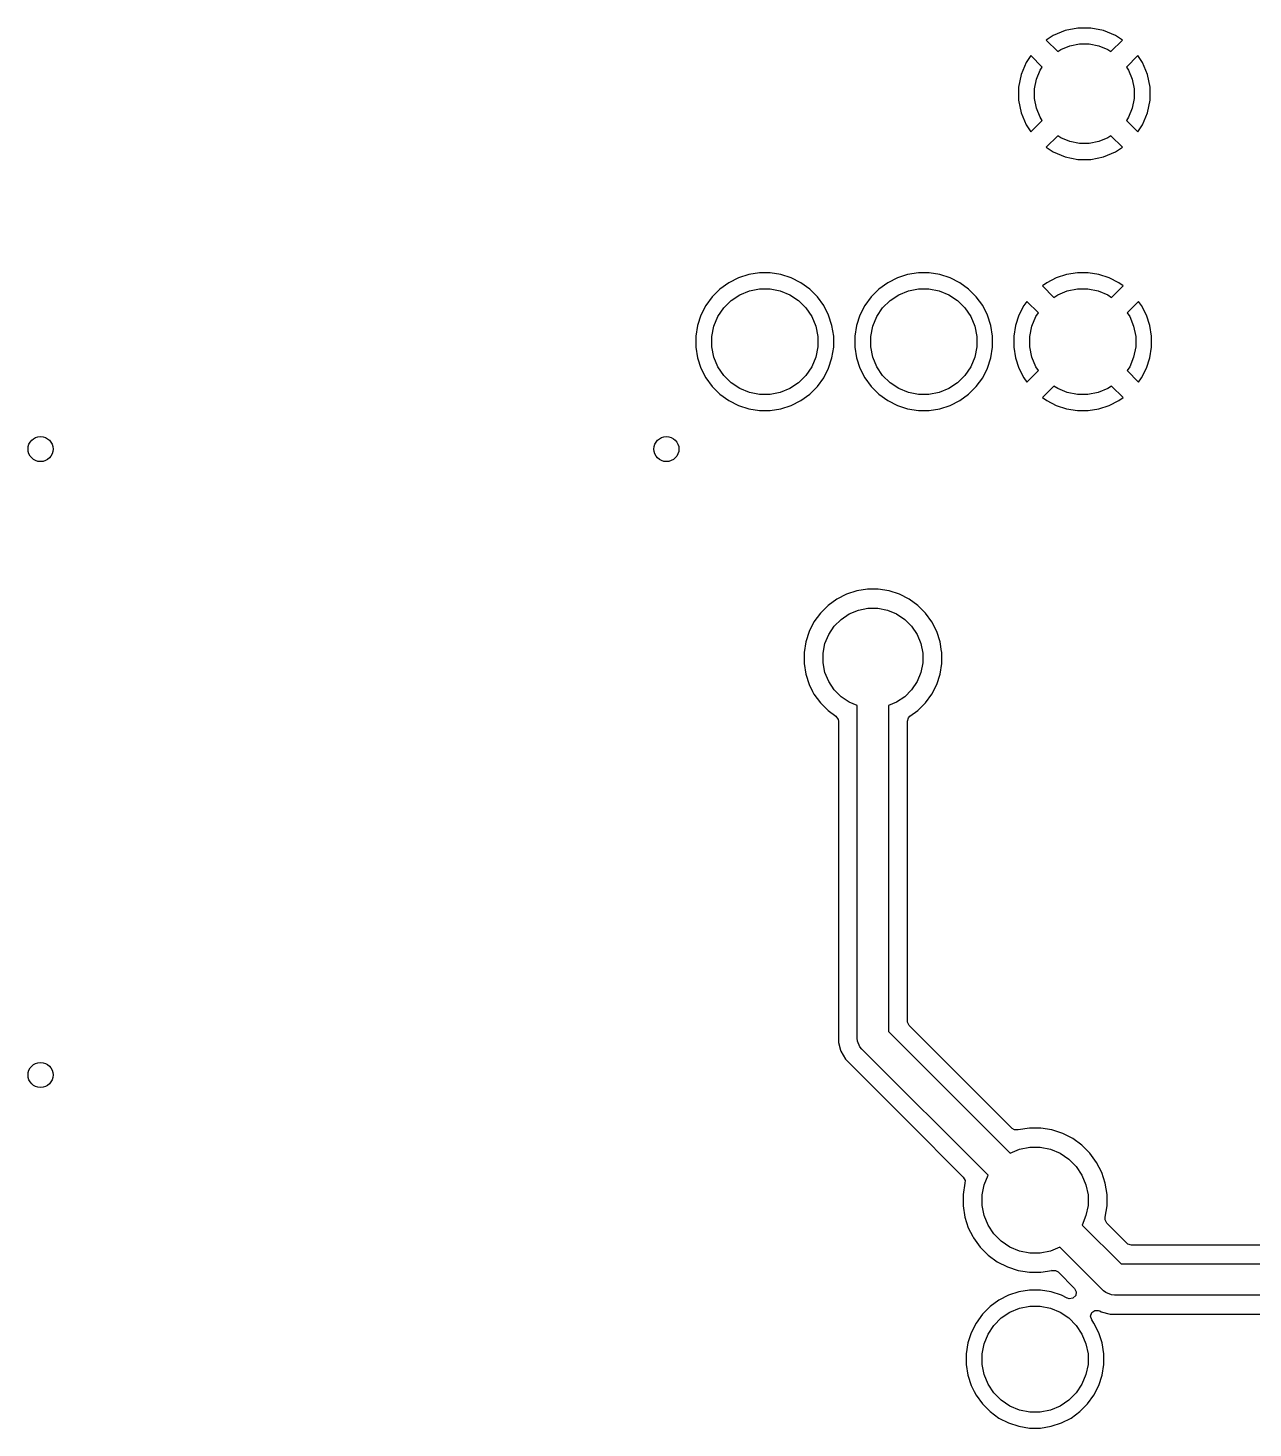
# Model space of a CAD drawing. Extents: x 0 to 130, y -140 to 0.
# Drawn here: x 87.3 to 106.87, y -95.64 to -73.27 of the extents above; entities that cross this region are included whole.
import ezdxf

# ---------------------------------------------------------------- set-up
doc = ezdxf.new("R2010")
doc.units = 0
doc.layers.add('BLACK', color=7, linetype='CONTINUOUS')

msp = doc.modelspace()

# ---------------------------------------------------------------- linework, layer by layer
at = {"layer": 'BLACK', "linetype": 'CONTINUOUS'}
for p, q in [((103.871127, -73.311949), (103.680038, -73.391101)), ((104.073981, -73.2716), (103.871127, -73.311949)), ((104.280818, -73.2716), (104.073981, -73.2716)), ((104.483672, -73.311949), (104.280818, -73.2716)), ((104.67476, -73.391101), (104.483672, -73.311949)), ((103.680038, -73.391101), (103.568749, -73.465461)), ((103.568749, -73.465461), (103.751767, -73.648479)), ((103.800283, -73.616063), (103.945172, -73.556048)), ((103.945172, -73.556048), (104.098986, -73.525452)), ((104.098986, -73.525452), (104.255814, -73.525452)), ((104.255814, -73.525452), (104.409628, -73.556048)), ((104.409628, -73.556048), (104.554517, -73.616063)), ((104.60303, -73.648478), (104.78605, -73.46546)), ((104.674774, -73.391108), (104.67476, -73.391101)), ((104.78605, -73.46546), (104.674774, -73.391108)), ((103.321261, -73.712949), (103.246901, -73.824238)), ((103.504279, -73.895967), (103.321261, -73.712949)), ((103.751767, -73.648479), (103.800283, -73.616063)), ((104.554517, -73.616063), (104.60303, -73.648478)), ((105.033537, -73.712949), (104.850519, -73.895966)), ((105.107898, -73.824239), (105.033537, -73.712949)), ((103.167749, -74.015327), (103.1274, -74.218181)), ((103.246901, -73.824238), (103.167749, -74.015327)), ((103.411848, -74.089372), (103.471863, -73.944483)), ((103.471863, -73.944483), (103.504279, -73.895967)), ((104.850519, -73.895966), (104.882937, -73.944483)), ((104.882937, -73.944483), (104.942952, -74.089372)), ((105.18705, -74.015327), (105.107898, -73.824239)), ((105.227389, -74.218132), (105.18705, -74.015327)), ((103.1274, -74.218181), (103.1274, -74.425018)), ((103.381252, -74.243186), (103.411848, -74.089372)), ((103.381252, -74.400014), (103.381252, -74.243186)), ((104.942952, -74.089372), (104.973548, -74.243186)), ((104.973548, -74.243186), (104.973548, -74.400014)), ((105.227399, -74.218182), (105.227389, -74.218132)), ((105.2274, -74.218185), (105.227399, -74.218182)), ((105.2274, -74.425013), (105.2274, -74.218185)), ((103.1274, -74.425018), (103.167749, -74.627872)), ((103.411848, -74.553828), (103.381252, -74.400014)), ((104.973548, -74.400014), (104.942952, -74.553828)), ((105.18705, -74.627872), (105.227399, -74.425018)), ((105.227399, -74.425018), (105.2274, -74.425013)), ((103.167749, -74.627872), (103.246901, -74.81896)), ((103.471863, -74.698717), (103.411848, -74.553828)), ((103.504278, -74.74723), (103.471863, -74.698717)), ((104.882937, -74.698717), (104.85052, -74.747232)), ((104.942952, -74.553828), (104.882937, -74.698717)), ((105.107898, -74.818961), (105.18705, -74.627872)), ((103.246901, -74.81896), (103.246908, -74.818974)), ((103.246908, -74.818974), (103.32126, -74.930249)), ((103.32126, -74.930249), (103.504278, -74.74723)), ((104.85052, -74.747232), (105.033537, -74.930249)), ((105.033537, -74.930249), (105.107898, -74.818961)), ((103.751766, -74.994719), (103.568749, -75.177737)), ((103.800283, -75.027137), (103.751766, -74.994719)), ((103.945172, -75.087152), (103.800283, -75.027137)), ((104.098986, -75.117748), (103.945172, -75.087152)), ((104.255814, -75.117748), (104.098986, -75.117748)), ((104.409628, -75.087152), (104.255814, -75.117748)), ((104.554517, -75.027137), (104.409628, -75.087152)), ((104.603032, -74.99472), (104.554517, -75.027137)), ((104.786049, -75.177737), (104.603032, -74.99472)), ((103.568749, -75.177737), (103.680039, -75.252098)), ((103.680039, -75.252098), (103.871127, -75.33125)), ((103.871127, -75.33125), (104.073981, -75.371599)), ((104.073981, -75.371599), (104.073986, -75.3716)), ((104.073986, -75.3716), (104.280814, -75.3716)), ((104.280814, -75.3716), (104.280818, -75.371599)), ((104.280818, -75.371599), (104.483672, -75.33125)), ((104.483672, -75.33125), (104.674761, -75.252098)), ((104.674761, -75.252098), (104.786049, -75.177737)), ((98.495214, -77.342766), (98.355073, -77.444585)), ((98.649558, -77.264125), (98.495214, -77.342766)), ((98.649561, -77.264123), (98.649558, -77.264125)), ((98.814293, -77.210598), (98.649561, -77.264123)), ((98.814297, -77.210597), (98.814293, -77.210598)), ((98.985386, -77.1835), (98.814297, -77.210597)), ((98.985389, -77.1835), (98.985386, -77.1835)), ((99.158611, -77.1835), (98.985389, -77.1835)), ((99.158614, -77.1835), (99.158611, -77.1835)), ((99.329702, -77.210597), (99.158614, -77.1835)), ((99.329706, -77.210598), (99.329702, -77.210597)), ((99.494438, -77.264123), (99.329706, -77.210598)), ((99.494441, -77.264125), (99.494438, -77.264123)), ((99.648785, -77.342766), (99.494441, -77.264125)), ((99.648787, -77.342767), (99.648785, -77.342766)), ((99.648788, -77.342768), (99.648787, -77.342767)), ((99.788928, -77.444586), (99.648788, -77.342768)), ((101.035214, -77.342766), (100.895073, -77.444585)), ((101.189558, -77.264125), (101.035214, -77.342766)), ((101.189561, -77.264123), (101.189558, -77.264125)), ((101.354293, -77.210598), (101.189561, -77.264123)), ((101.354297, -77.210597), (101.354293, -77.210598)), ((101.525386, -77.1835), (101.354297, -77.210597)), ((101.525389, -77.1835), (101.525386, -77.1835)), ((101.698611, -77.1835), (101.525389, -77.1835)), ((101.698614, -77.1835), (101.698611, -77.1835)), ((101.869702, -77.210597), (101.698614, -77.1835)), ((101.869706, -77.210598), (101.869702, -77.210597)), ((102.034438, -77.264123), (101.869706, -77.210598)), ((102.034441, -77.264125), (102.034438, -77.264123)), ((102.188785, -77.342766), (102.034441, -77.264125)), ((102.188787, -77.342767), (102.188785, -77.342766)), ((102.188788, -77.342768), (102.188787, -77.342767)), ((102.328928, -77.444586), (102.188788, -77.342768)), ((103.575473, -77.343196), (103.507829, -77.392341)), ((103.507829, -77.392341), (103.690493, -77.575005)), ((103.729751, -77.264588), (103.575473, -77.343196)), ((103.89442, -77.211084), (103.729751, -77.264588)), ((104.065425, -77.184), (103.89442, -77.211084)), ((104.238575, -77.184), (104.065425, -77.184)), ((104.409579, -77.211084), (104.238575, -77.184)), ((104.574248, -77.264588), (104.409579, -77.211084)), ((104.728523, -77.343195), (104.574248, -77.264588)), ((104.613505, -77.575004), (104.796169, -77.392341)), ((104.796169, -77.392341), (104.728523, -77.343195)), ((98.232585, -77.567073), (98.130766, -77.707214)), ((98.355073, -77.444585), (98.232585, -77.567073)), ((98.532766, -77.626941), (98.671313, -77.534367)), ((98.671313, -77.534367), (98.825258, -77.470601)), ((98.825258, -77.470601), (98.988685, -77.438093)), ((98.988685, -77.438093), (99.155315, -77.438093)), ((99.155315, -77.438093), (99.318742, -77.470601)), ((99.318742, -77.470601), (99.472687, -77.534367)), ((99.472687, -77.534367), (99.611234, -77.626941)), ((99.911414, -77.567072), (99.788928, -77.444586)), ((100.013232, -77.707212), (99.911414, -77.567072)), ((100.772585, -77.567073), (100.670766, -77.707214)), ((100.895073, -77.444585), (100.772585, -77.567073)), ((101.072766, -77.626941), (101.211313, -77.534367)), ((101.211313, -77.534367), (101.365258, -77.470601)), ((101.365258, -77.470601), (101.528685, -77.438093)), ((101.528685, -77.438093), (101.695315, -77.438093)), ((101.695315, -77.438093), (101.858742, -77.470601)), ((101.858742, -77.470601), (102.012687, -77.534367)), ((102.012687, -77.534367), (102.151234, -77.626941)), ((102.451414, -77.567072), (102.328928, -77.444586)), ((102.553232, -77.707212), (102.451414, -77.567072)), ((103.690493, -77.575005), (103.751313, -77.534367)), ((103.751313, -77.534367), (103.905258, -77.470601)), ((103.905258, -77.470601), (104.068685, -77.438093)), ((104.068685, -77.438093), (104.235315, -77.438093)), ((104.235315, -77.438093), (104.398742, -77.470601)), ((104.398742, -77.470601), (104.552687, -77.534367)), ((104.552687, -77.534367), (104.613505, -77.575004)), ((98.130766, -77.707214), (98.052125, -77.861558)), ((98.322367, -77.883313), (98.414941, -77.744766)), ((98.414941, -77.744766), (98.532766, -77.626941)), ((99.611234, -77.626941), (99.729059, -77.744766)), ((99.729059, -77.744766), (99.821633, -77.883313)), ((100.091873, -77.861555), (100.013232, -77.707212)), ((100.670766, -77.707214), (100.592125, -77.861558)), ((100.862367, -77.883313), (100.954941, -77.744766)), ((100.954941, -77.744766), (101.072766, -77.626941)), ((102.151234, -77.626941), (102.269059, -77.744766)), ((102.269059, -77.744766), (102.361633, -77.883313)), ((102.631873, -77.861555), (102.553232, -77.707212)), ((103.211196, -77.707473), (103.132588, -77.861751)), ((103.26034, -77.639829), (103.211196, -77.707473)), ((103.443005, -77.822493), (103.26034, -77.639829)), ((103.402367, -77.883313), (103.443005, -77.822493)), ((105.043657, -77.639829), (104.860993, -77.822491)), ((104.860993, -77.822491), (104.901633, -77.883313)), ((105.092801, -77.707471), (105.043657, -77.639829)), ((105.092804, -77.707475), (105.092801, -77.707471)), ((105.171411, -77.861751), (105.092804, -77.707475)), ((97.998597, -78.026297), (97.9715, -78.197385)), ((97.998598, -78.026293), (97.998597, -78.026297)), ((98.052123, -77.861561), (97.998598, -78.026293)), ((98.052125, -77.861558), (98.052123, -77.861561)), ((98.226093, -78.200685), (98.258601, -78.037258)), ((98.258601, -78.037258), (98.322367, -77.883313)), ((99.821633, -77.883313), (99.885399, -78.037258)), ((99.885399, -78.037258), (99.917907, -78.200685)), ((100.091873, -77.861557), (100.091873, -77.861555)), ((100.091874, -77.861558), (100.091873, -77.861557)), ((100.091876, -77.861561), (100.091874, -77.861558)), ((100.145401, -78.026293), (100.091876, -77.861561)), ((100.145402, -78.026297), (100.145401, -78.026293)), ((100.1725, -78.197385), (100.145402, -78.026297)), ((100.538597, -78.026297), (100.5115, -78.197385)), ((100.538598, -78.026293), (100.538597, -78.026297)), ((100.592123, -77.861561), (100.538598, -78.026293)), ((100.592125, -77.861558), (100.592123, -77.861561)), ((100.766093, -78.200685), (100.798601, -78.037258)), ((100.798601, -78.037258), (100.862367, -77.883313)), ((102.361633, -77.883313), (102.425399, -78.037258)), ((102.425399, -78.037258), (102.457907, -78.200685)), ((102.631873, -77.861557), (102.631873, -77.861555)), ((102.631874, -77.861558), (102.631873, -77.861557)), ((102.631876, -77.861561), (102.631874, -77.861558)), ((102.685401, -78.026293), (102.631876, -77.861561)), ((102.685402, -78.026297), (102.685401, -78.026293)), ((102.7125, -78.197385), (102.685402, -78.026297)), ((103.079084, -78.02642), (103.052, -78.197424)), ((103.132588, -77.861751), (103.079084, -78.02642)), ((103.306093, -78.200685), (103.338601, -78.037258)), ((103.338601, -78.037258), (103.402367, -77.883313)), ((104.901633, -77.883313), (104.965399, -78.037258)), ((104.965399, -78.037258), (104.997907, -78.200685)), ((105.224915, -78.02642), (105.171411, -77.861751)), ((105.251994, -78.197385), (105.224915, -78.02642)), ((97.9715, -78.197385), (97.9715, -78.370614)), ((98.226093, -78.367315), (98.226093, -78.200685)), ((99.917907, -78.200685), (99.917907, -78.367315)), ((100.1725, -78.370614), (100.1725, -78.197385)), ((100.5115, -78.197385), (100.5115, -78.370614)), ((100.766093, -78.367315), (100.766093, -78.200685)), ((102.457907, -78.200685), (102.457907, -78.367315)), ((102.7125, -78.197424), (102.7125, -78.197385)), ((102.7125, -78.370614), (102.7125, -78.197424)), ((103.052, -78.197424), (103.052, -78.370575)), ((103.306093, -78.367315), (103.306093, -78.200685)), ((104.997907, -78.200685), (104.997907, -78.367315)), ((105.252, -78.197424), (105.251994, -78.197385)), ((105.252, -78.370575), (105.252, -78.197424)), ((97.9715, -78.370614), (97.998597, -78.541702)), ((98.258601, -78.530742), (98.226093, -78.367315)), ((99.917907, -78.367315), (99.885399, -78.530742)), ((100.145402, -78.541702), (100.1725, -78.370614)), ((100.5115, -78.370614), (100.538597, -78.541702)), ((100.798601, -78.530742), (100.766093, -78.367315)), ((102.457907, -78.367315), (102.425399, -78.530742)), ((102.685402, -78.541702), (102.7125, -78.370614)), ((103.052, -78.370575), (103.079084, -78.541579)), ((103.338601, -78.530742), (103.306093, -78.367315)), ((104.997907, -78.367315), (104.965399, -78.530742)), ((105.224915, -78.541579), (105.252, -78.370575)), ((97.998597, -78.541702), (97.998598, -78.541706)), ((97.998598, -78.541706), (98.052123, -78.706438)), ((98.052123, -78.706438), (98.052125, -78.706441)), ((98.052125, -78.706441), (98.052126, -78.706444)), ((98.052126, -78.706444), (98.052127, -78.706445)), ((98.052127, -78.706445), (98.130768, -78.860788)), ((98.322367, -78.684687), (98.258601, -78.530742)), ((98.414941, -78.823234), (98.322367, -78.684687)), ((99.821633, -78.684687), (99.729059, -78.823234)), ((99.885399, -78.530742), (99.821633, -78.684687)), ((100.013232, -78.860788), (100.091873, -78.706445)), ((100.091873, -78.706445), (100.091874, -78.70644)), ((100.091874, -78.70644), (100.091876, -78.706438)), ((100.091876, -78.706438), (100.145401, -78.541706)), ((100.145401, -78.541706), (100.145402, -78.541702)), ((100.538597, -78.541702), (100.538598, -78.541706)), ((100.538598, -78.541706), (100.592123, -78.706438)), ((100.592123, -78.706438), (100.592125, -78.706441)), ((100.592125, -78.706441), (100.592126, -78.706444)), ((100.592126, -78.706444), (100.592127, -78.706445)), ((100.592127, -78.706445), (100.670768, -78.860788)), ((100.862367, -78.684687), (100.798601, -78.530742)), ((100.954941, -78.823234), (100.862367, -78.684687)), ((102.361633, -78.684687), (102.269059, -78.823234)), ((102.425399, -78.530742), (102.361633, -78.684687)), ((102.553232, -78.860788), (102.631873, -78.706445)), ((102.631873, -78.706445), (102.631874, -78.70644)), ((102.631874, -78.70644), (102.631876, -78.706438)), ((102.631876, -78.706438), (102.685401, -78.541706)), ((102.685401, -78.541706), (102.685402, -78.541702)), ((103.079084, -78.541579), (103.132588, -78.706248)), ((103.132588, -78.706248), (103.211195, -78.860523)), ((103.402367, -78.684687), (103.338601, -78.530742)), ((103.443004, -78.745505), (103.402367, -78.684687)), ((104.901633, -78.684687), (104.860994, -78.745506)), ((104.965399, -78.530742), (104.901633, -78.684687)), ((105.092805, -78.860522), (105.171411, -78.706248)), ((105.171411, -78.706248), (105.224915, -78.541579)), ((98.130768, -78.860788), (98.232586, -79.000928)), ((98.532766, -78.941059), (98.414941, -78.823234)), ((98.671313, -79.033633), (98.532766, -78.941059)), ((99.611234, -78.941059), (99.472687, -79.033633)), ((99.729059, -78.823234), (99.611234, -78.941059)), ((99.911414, -79.000928), (100.013232, -78.860788)), ((100.670768, -78.860788), (100.772586, -79.000928)), ((101.072766, -78.941059), (100.954941, -78.823234)), ((101.211313, -79.033633), (101.072766, -78.941059)), ((102.151234, -78.941059), (102.012687, -79.033633)), ((102.269059, -78.823234), (102.151234, -78.941059)), ((102.451414, -79.000928), (102.553232, -78.860788)), ((103.211195, -78.860523), (103.260341, -78.928169)), ((103.260341, -78.928169), (103.443004, -78.745505)), ((104.860994, -78.745506), (105.043657, -78.928169)), ((105.043657, -78.928169), (105.092805, -78.860522)), ((98.232586, -79.000928), (98.355072, -79.123414)), ((98.355072, -79.123414), (98.495212, -79.225232)), ((98.825258, -79.097399), (98.671313, -79.033633)), ((98.988685, -79.129907), (98.825258, -79.097399)), ((99.155315, -79.129907), (98.988685, -79.129907)), ((99.318742, -79.097399), (99.155315, -79.129907)), ((99.472687, -79.033633), (99.318742, -79.097399)), ((99.648788, -79.225232), (99.788928, -79.123414)), ((99.788928, -79.123414), (99.911414, -79.000928)), ((100.772586, -79.000928), (100.895072, -79.123414)), ((100.895072, -79.123414), (101.035212, -79.225232)), ((101.365258, -79.097399), (101.211313, -79.033633)), ((101.528685, -79.129907), (101.365258, -79.097399)), ((101.695315, -79.129907), (101.528685, -79.129907)), ((101.858742, -79.097399), (101.695315, -79.129907)), ((102.012687, -79.033633), (101.858742, -79.097399)), ((102.188788, -79.225232), (102.328928, -79.123414)), ((102.328928, -79.123414), (102.451414, -79.000928)), ((103.690491, -78.992993), (103.507829, -79.175657)), ((103.507829, -79.175657), (103.575471, -79.224801)), ((103.751313, -79.033633), (103.690491, -78.992993)), ((103.905258, -79.097399), (103.751313, -79.033633)), ((104.068685, -79.129907), (103.905258, -79.097399)), ((104.235315, -79.129907), (104.068685, -79.129907)), ((104.398742, -79.097399), (104.235315, -79.129907)), ((104.552687, -79.033633), (104.398742, -79.097399)), ((104.613506, -78.992994), (104.552687, -79.033633)), ((104.796169, -79.175657), (104.613506, -78.992994)), ((104.728522, -79.224805), (104.796169, -79.175657)), ((98.495212, -79.225232), (98.649555, -79.303873)), ((98.649555, -79.303873), (98.649557, -79.303873)), ((98.649557, -79.303873), (98.649558, -79.303874)), ((98.649558, -79.303874), (98.649561, -79.303876)), ((98.649561, -79.303876), (98.814293, -79.357401)), ((98.814293, -79.357401), (98.814297, -79.357402)), ((98.814297, -79.357402), (98.985386, -79.3845)), ((98.985386, -79.3845), (98.985389, -79.3845)), ((98.985389, -79.3845), (99.158614, -79.3845)), ((99.158614, -79.3845), (99.329702, -79.357402)), ((99.329702, -79.357402), (99.329706, -79.357401)), ((99.329706, -79.357401), (99.494438, -79.303876)), ((99.494438, -79.303876), (99.49444, -79.303874)), ((99.49444, -79.303874), (99.494445, -79.303873)), ((99.494445, -79.303873), (99.648788, -79.225232)), ((101.035212, -79.225232), (101.189555, -79.303873)), ((101.189555, -79.303873), (101.189557, -79.303873)), ((101.189557, -79.303873), (101.189558, -79.303874)), ((101.189558, -79.303874), (101.189561, -79.303876)), ((101.189561, -79.303876), (101.354293, -79.357401)), ((101.354293, -79.357401), (101.354297, -79.357402)), ((101.354297, -79.357402), (101.525386, -79.3845)), ((101.525386, -79.3845), (101.525389, -79.3845)), ((101.525389, -79.3845), (101.698614, -79.3845)), ((101.698614, -79.3845), (101.869702, -79.357402)), ((101.869702, -79.357402), (101.869706, -79.357401)), ((101.869706, -79.357401), (102.034438, -79.303876)), ((102.034438, -79.303876), (102.03444, -79.303874)), ((102.03444, -79.303874), (102.034445, -79.303873)), ((102.034445, -79.303873), (102.188788, -79.225232)), ((103.575471, -79.224801), (103.575475, -79.224804)), ((103.575475, -79.224804), (103.729751, -79.303411)), ((103.729751, -79.303411), (103.89442, -79.356915)), ((103.89442, -79.356915), (104.065425, -79.384)), ((104.065425, -79.384), (104.238575, -79.384)), ((104.238575, -79.384), (104.409579, -79.356915)), ((104.409579, -79.356915), (104.574248, -79.303411)), ((104.574248, -79.303411), (104.728522, -79.224805)), ((100.541493, -82.265198), (100.376761, -82.318723)), ((100.541497, -82.265197), (100.541493, -82.265198)), ((100.712586, -82.2381), (100.541497, -82.265197)), ((100.712589, -82.2381), (100.712586, -82.2381)), ((100.885811, -82.2381), (100.712589, -82.2381)), ((100.885814, -82.2381), (100.885811, -82.2381)), ((101.056902, -82.265197), (100.885814, -82.2381)), ((101.056906, -82.265198), (101.056902, -82.265197)), ((101.221638, -82.318723), (101.056906, -82.265198)), ((100.082273, -82.499185), (99.959785, -82.621673)), ((100.222414, -82.397366), (100.082273, -82.499185)), ((100.376758, -82.318725), (100.222414, -82.397366)), ((100.376761, -82.318723), (100.376758, -82.318725)), ((101.221641, -82.318725), (101.221638, -82.318723)), ((101.375985, -82.397366), (101.221641, -82.318725)), ((101.375987, -82.397367), (101.375985, -82.397366)), ((101.375988, -82.397368), (101.375987, -82.397367)), ((101.516128, -82.499186), (101.375988, -82.397368)), ((101.638614, -82.621672), (101.516128, -82.499186)), ((99.857966, -82.761814), (99.779325, -82.916158)), ((99.959785, -82.621673), (99.857966, -82.761814)), ((100.180792, -82.831085), (100.291685, -82.720192)), ((100.291685, -82.720192), (100.422083, -82.633063)), ((100.422083, -82.633063), (100.566972, -82.573048)), ((100.566972, -82.573048), (100.720786, -82.542452)), ((100.720786, -82.542452), (100.877614, -82.542452)), ((100.877614, -82.542452), (101.031428, -82.573048)), ((101.031428, -82.573048), (101.176317, -82.633063)), ((101.176317, -82.633063), (101.306715, -82.720192)), ((101.306715, -82.720192), (101.417608, -82.831085)), ((101.740432, -82.761812), (101.638614, -82.621672)), ((101.819073, -82.916155), (101.740432, -82.761812)), ((99.779323, -82.916161), (99.725798, -83.080893)), ((99.779325, -82.916158), (99.779323, -82.916161)), ((100.033648, -83.106372), (100.093663, -82.961483)), ((100.093663, -82.961483), (100.180792, -82.831085)), ((101.417608, -82.831085), (101.504737, -82.961483)), ((101.504737, -82.961483), (101.564752, -83.106372)), ((101.819073, -82.916157), (101.819073, -82.916155)), ((101.819074, -82.916158), (101.819073, -82.916157)), ((101.819076, -82.916161), (101.819074, -82.916158)), ((101.872601, -83.080893), (101.819076, -82.916161)), ((99.725797, -83.080897), (99.6987, -83.251985)), ((99.725798, -83.080893), (99.725797, -83.080897)), ((100.003052, -83.260186), (100.033648, -83.106372)), ((101.564752, -83.106372), (101.595348, -83.260186)), ((101.872602, -83.080898), (101.872601, -83.080893)), ((101.897031, -83.235132), (101.872602, -83.080898)), ((99.6987, -83.251985), (99.6987, -83.425214)), ((99.6987, -83.425214), (99.725797, -83.596302)), ((100.003052, -83.417014), (100.003052, -83.260186)), ((100.033648, -83.570828), (100.003052, -83.417014)), ((101.595348, -83.417014), (101.564752, -83.570828)), ((101.595348, -83.260186), (101.595348, -83.417014)), ((101.872602, -83.596302), (101.8997, -83.425214)), ((101.898713, -83.245752), (101.897031, -83.235132)), ((101.898713, -83.245754), (101.898713, -83.245752)), ((101.8997, -83.251987), (101.898713, -83.245754)), ((101.8997, -83.425214), (101.8997, -83.251987)), ((99.725797, -83.596302), (99.725798, -83.596306)), ((99.725798, -83.596306), (99.779323, -83.761038)), ((100.093663, -83.715717), (100.033648, -83.570828)), ((101.564752, -83.570828), (101.504737, -83.715717)), ((101.819076, -83.761038), (101.872601, -83.596306)), ((101.872601, -83.596306), (101.872602, -83.596302)), ((99.779323, -83.761038), (99.779325, -83.761041)), ((99.779325, -83.761041), (99.835096, -83.8705)), ((99.835096, -83.8705), (99.857968, -83.915388)), ((100.180792, -83.846115), (100.093663, -83.715717)), ((100.291685, -83.957008), (100.180792, -83.846115)), ((101.417608, -83.846115), (101.306715, -83.957008)), ((101.504737, -83.715717), (101.417608, -83.846115)), ((101.740432, -83.915388), (101.819073, -83.761045)), ((101.819073, -83.761045), (101.819074, -83.76104)), ((101.819074, -83.76104), (101.819076, -83.761038)), ((99.857968, -83.915388), (99.959786, -84.055528)), ((99.959786, -84.055528), (100.082272, -84.178014)), ((100.422083, -84.044137), (100.291685, -83.957008)), ((100.5492, -84.09679), (100.422083, -84.044137)), ((100.5492, -89.4092), (100.5492, -84.09679)), ((101.176317, -84.044137), (101.0492, -84.09679)), ((101.0492, -84.09679), (101.0492, -89.305646)), ((101.306715, -83.957008), (101.176317, -84.044137)), ((101.516128, -84.178014), (101.638614, -84.055528)), ((101.638614, -84.055528), (101.740432, -83.915388)), ((100.082272, -84.178014), (100.207892, -84.269282)), ((100.207892, -84.269282), (100.243855, -84.318781)), ((100.243855, -84.318781), (100.2487, -84.349374)), ((101.3497, -84.349374), (101.368607, -84.291183)), ((101.368607, -84.291183), (101.390505, -84.269284)), ((101.390505, -84.269284), (101.516128, -84.178014)), ((100.2487, -84.349374), (100.2487, -89.481674)), ((101.3497, -89.140167), (101.3497, -84.349374)), ((101.350919, -89.155654), (101.3497, -89.140167)), ((101.378696, -89.210171), (101.350919, -89.155654)), ((102.205312, -90.036788), (101.378696, -89.210171)), ((100.554004, -89.457973), (100.5492, -89.4092)), ((100.591333, -89.548093), (100.554004, -89.457973)), ((101.0492, -89.305646), (102.99257, -91.249017)), ((100.2487, -89.481674), (100.281923, -89.605663)), ((100.281923, -89.605663), (100.286214, -89.62168)), ((100.286214, -89.62168), (100.286215, -89.621682)), ((100.286215, -89.621682), (100.286216, -89.621685)), ((100.286216, -89.621685), (100.35869, -89.747215)), ((100.591337, -89.548097), (100.591333, -89.548093)), ((100.622423, -89.585977), (100.591337, -89.548097)), ((102.639017, -91.60257), (100.622423, -89.585977)), ((100.35869, -89.747215), (101.340931, -90.729455)), ((103.02166, -90.853136), (102.205312, -90.036788)), ((101.340931, -90.729455), (102.243136, -91.63166)), ((103.061021, -90.87727), (103.02166, -90.853136)), ((103.116466, -90.877299), (103.061021, -90.87727)), ((103.116811, -90.878736), (103.116466, -90.877299)), ((103.120588, -90.877828), (103.116811, -90.878736)), ((103.299451, -90.8495), (103.120588, -90.877828)), ((103.299454, -90.8495), (103.299451, -90.8495)), ((103.480546, -90.8495), (103.299454, -90.8495)), ((103.480549, -90.8495), (103.480546, -90.8495)), ((103.659406, -90.877828), (103.480549, -90.8495)), ((103.831637, -90.933788), (103.659406, -90.877828)), ((103.992991, -91.016002), (103.831637, -90.933788)), ((103.992993, -91.016003), (103.992991, -91.016002)), ((103.992994, -91.016004), (103.992993, -91.016003)), ((104.139501, -91.122447), (103.992994, -91.016004)), ((102.99257, -91.249017), (103.143258, -91.186601)), ((103.143258, -91.186601), (103.306685, -91.154093)), ((103.306685, -91.154093), (103.473315, -91.154093)), ((103.473315, -91.154093), (103.636742, -91.186601)), ((103.636742, -91.186601), (103.790687, -91.250367)), ((103.790687, -91.250367), (103.929234, -91.342941)), ((104.267553, -91.250499), (104.139501, -91.122447)), ((104.373996, -91.397006), (104.267553, -91.250499)), ((103.929234, -91.342941), (104.047059, -91.460766)), ((104.047059, -91.460766), (104.139633, -91.599313)), ((104.456211, -91.558361), (104.373996, -91.397006)), ((102.243136, -91.63166), (102.270913, -91.686177)), ((102.270913, -91.686177), (102.267744, -91.726573)), ((102.576601, -91.753258), (102.639017, -91.60257)), ((104.139633, -91.599313), (104.203399, -91.753258)), ((104.512171, -91.730591), (104.456211, -91.558361)), ((102.267828, -91.730588), (102.2395, -91.90945)), ((102.2395, -91.90945), (102.2395, -92.090549)), ((102.267744, -91.726573), (102.268736, -91.726811)), ((102.268736, -91.726811), (102.267828, -91.730588)), ((102.544093, -91.916685), (102.576601, -91.753258)), ((102.544093, -92.083315), (102.544093, -91.916685)), ((104.203399, -91.753258), (104.235907, -91.916685)), ((104.235907, -91.916685), (104.235907, -92.083315)), ((104.512171, -91.730593), (104.512171, -91.730591)), ((104.5405, -91.90945), (104.512171, -91.730593)), ((104.5405, -92.090549), (104.5405, -91.90945)), ((102.2395, -92.090549), (102.267828, -92.269406)), ((102.576601, -92.246742), (102.544093, -92.083315)), ((104.235907, -92.083315), (104.203399, -92.246742)), ((104.512172, -92.269405), (104.5405, -92.090549)), ((102.267828, -92.269406), (102.323788, -92.441637)), ((102.640367, -92.400687), (102.576601, -92.246742)), ((104.203399, -92.246742), (104.140982, -92.397428)), ((104.509086, -92.313821), (104.512266, -92.273422)), ((104.536863, -92.368338), (104.509086, -92.313821)), ((104.511265, -92.273182), (104.512172, -92.269405)), ((104.512266, -92.273422), (104.511265, -92.273182)), ((104.859029, -92.690504), (104.536863, -92.368338)), ((102.323788, -92.441637), (102.394333, -92.58009)), ((102.394333, -92.58009), (102.406004, -92.602994)), ((102.406004, -92.602994), (102.512447, -92.749501)), ((102.732941, -92.539234), (102.640367, -92.400687)), ((102.850766, -92.657059), (102.732941, -92.539234)), ((104.140982, -92.397428), (104.763554, -93.02)), ((102.512447, -92.749501), (102.640499, -92.877553)), ((102.989313, -92.749633), (102.850766, -92.657059)), ((103.143258, -92.813399), (102.989313, -92.749633)), ((103.306685, -92.845907), (103.143258, -92.813399)), ((103.636742, -92.813399), (103.473315, -92.845907)), ((103.787428, -92.750982), (103.636742, -92.813399)), ((104.483223, -93.446777), (103.787428, -92.750982)), ((104.870842, -92.700593), (104.859029, -92.690504)), ((104.929033, -92.7195), (104.870842, -92.700593)), ((117.090967, -92.7195), (104.929033, -92.7195)), ((102.640499, -92.877553), (102.787006, -92.983996)), ((102.787006, -92.983996), (102.948361, -93.066211)), ((103.473315, -92.845907), (103.306685, -92.845907)), ((104.763554, -93.02), (117.256446, -93.02)), ((102.948361, -93.066211), (103.120591, -93.122171)), ((103.120591, -93.122171), (103.192136, -93.133502)), ((103.192136, -93.133502), (103.299451, -93.1505)), ((103.299451, -93.1505), (103.299454, -93.1505)), ((103.299454, -93.1505), (103.480549, -93.1505)), ((103.480549, -93.1505), (103.659405, -93.122172)), ((103.659405, -93.122172), (103.663182, -93.121265)), ((103.663182, -93.121265), (103.663529, -93.122713)), ((103.663529, -93.122713), (103.718923, -93.122711)), ((103.718923, -93.122711), (103.758338, -93.146863)), ((103.758338, -93.146863), (104.021168, -93.409693)), ((103.132293, -93.466598), (102.967561, -93.520123)), ((103.132297, -93.466597), (103.132293, -93.466598)), ((103.303386, -93.4395), (103.132297, -93.466597)), ((103.303389, -93.4395), (103.303386, -93.4395)), ((103.476611, -93.4395), (103.303389, -93.4395)), ((103.476614, -93.4395), (103.476611, -93.4395)), ((103.647702, -93.466597), (103.476614, -93.4395)), ((103.647706, -93.466598), (103.647702, -93.466597)), ((103.812438, -93.520123), (103.647706, -93.466598)), ((104.021168, -93.409693), (104.048945, -93.46421)), ((104.048945, -93.46421), (104.039374, -93.524642)), ((104.521102, -93.477862), (104.483223, -93.446777)), ((104.521107, -93.477867), (104.521102, -93.477862)), ((104.611227, -93.515196), (104.521107, -93.477867)), ((102.673073, -93.700585), (102.550585, -93.823073)), ((102.813214, -93.598766), (102.673073, -93.700585)), ((102.967558, -93.520125), (102.813214, -93.598766)), ((102.967561, -93.520123), (102.967558, -93.520125)), ((103.143258, -93.726601), (103.306685, -93.694093)), ((103.306685, -93.694093), (103.473315, -93.694093)), ((103.473315, -93.694093), (103.636742, -93.726601)), ((103.812441, -93.520125), (103.812438, -93.520123)), ((103.812444, -93.520126), (103.812441, -93.520125)), ((103.812445, -93.520127), (103.812444, -93.520126)), ((103.901589, -93.565548), (103.812445, -93.520127)), ((103.906219, -93.567907), (103.901589, -93.565548)), ((103.935677, -93.577478), (103.906219, -93.567907)), ((103.996109, -93.567907), (103.935677, -93.577478)), ((104.039374, -93.524642), (103.996109, -93.567907)), ((104.66, -93.52), (104.611227, -93.515196)), ((117.36, -93.52), (104.66, -93.52)), ((102.550585, -93.823073), (102.448766, -93.963214)), ((102.732941, -94.000766), (102.850766, -93.882941)), ((102.850766, -93.882941), (102.989313, -93.790367)), ((102.989313, -93.790367), (103.143258, -93.726601)), ((103.636742, -93.726601), (103.790687, -93.790367)), ((103.790687, -93.790367), (103.929234, -93.882941)), ((103.929234, -93.882941), (104.047059, -94.000766)), ((104.276511, -93.855728), (104.295418, -93.797537)), ((104.295417, -93.913917), (104.276511, -93.855728)), ((104.331232, -93.963212), (104.295417, -93.913917)), ((104.295418, -93.797537), (104.344918, -93.761573)), ((104.344918, -93.761573), (104.406104, -93.761573)), ((104.406104, -93.761573), (104.425011, -93.769992)), ((104.425011, -93.769992), (104.447511, -93.782982)), ((104.447511, -93.782982), (104.447512, -93.782982)), ((104.447512, -93.782982), (104.447515, -93.782984)), ((104.447515, -93.782984), (104.587525, -93.8205)), ((104.587525, -93.8205), (104.587526, -93.8205)), ((104.587526, -93.8205), (117.432474, -93.8205)), ((102.370123, -94.117561), (102.316598, -94.282293)), ((102.370125, -94.117558), (102.370123, -94.117561)), ((102.448766, -93.963214), (102.370125, -94.117558)), ((102.576601, -94.293258), (102.640367, -94.139313)), ((102.640367, -94.139313), (102.732941, -94.000766)), ((104.047059, -94.000766), (104.139633, -94.139313)), ((104.139633, -94.139313), (104.203399, -94.293258)), ((104.409873, -94.117555), (104.331232, -93.963212)), ((104.409873, -94.117557), (104.409873, -94.117555)), ((104.409874, -94.117558), (104.409873, -94.117557)), ((104.409876, -94.117561), (104.409874, -94.117558)), ((104.463401, -94.282293), (104.409876, -94.117561)), ((102.316597, -94.282297), (102.2895, -94.453385)), ((102.316598, -94.282293), (102.316597, -94.282297)), ((102.544093, -94.456685), (102.576601, -94.293258)), ((104.203399, -94.293258), (104.235907, -94.456685)), ((104.463402, -94.282297), (104.463401, -94.282293)), ((104.4905, -94.453385), (104.463402, -94.282297)), ((102.2895, -94.453385), (102.2895, -94.626614)), ((102.544093, -94.623315), (102.544093, -94.456685)), ((104.235907, -94.456685), (104.235907, -94.623315)), ((104.4905, -94.626614), (104.4905, -94.453385)), ((102.2895, -94.626614), (102.316597, -94.797702)), ((102.316597, -94.797702), (102.316598, -94.797706)), ((102.316598, -94.797706), (102.370123, -94.962438)), ((102.576601, -94.786742), (102.544093, -94.623315)), ((102.640367, -94.940687), (102.576601, -94.786742)), ((104.203399, -94.786742), (104.139633, -94.940687)), ((104.235907, -94.623315), (104.203399, -94.786742)), ((104.409876, -94.962438), (104.463401, -94.797706)), ((104.463401, -94.797706), (104.463402, -94.797702)), ((104.463402, -94.797702), (104.4905, -94.626614)), ((102.370123, -94.962438), (102.370125, -94.962441)), ((102.370125, -94.962441), (102.419503, -95.059353)), ((102.419503, -95.059353), (102.448768, -95.116788)), ((102.732941, -95.079234), (102.640367, -94.940687)), ((104.139633, -94.940687), (104.047059, -95.079234)), ((104.331232, -95.116788), (104.409873, -94.962445)), ((104.409873, -94.962445), (104.409874, -94.96244)), ((104.409874, -94.96244), (104.409876, -94.962438)), ((102.448768, -95.116788), (102.550586, -95.256928)), ((102.550586, -95.256928), (102.673072, -95.379414)), ((102.850766, -95.197059), (102.732941, -95.079234)), ((102.989313, -95.289633), (102.850766, -95.197059)), ((103.143258, -95.353399), (102.989313, -95.289633)), ((103.790687, -95.289633), (103.636742, -95.353399)), ((103.929234, -95.197059), (103.790687, -95.289633)), ((104.047059, -95.079234), (103.929234, -95.197059)), ((104.106928, -95.379414), (104.229414, -95.256928)), ((104.229414, -95.256928), (104.331232, -95.116788)), ((102.673072, -95.379414), (102.813212, -95.481232)), ((102.813212, -95.481232), (102.967555, -95.559873)), ((103.306685, -95.385907), (103.143258, -95.353399)), ((103.473315, -95.385907), (103.306685, -95.385907)), ((103.636742, -95.353399), (103.473315, -95.385907)), ((103.812445, -95.559873), (103.966788, -95.481232)), ((103.966788, -95.481232), (104.106928, -95.379414)), ((102.967555, -95.559873), (102.967557, -95.559873)), ((102.967557, -95.559873), (102.967558, -95.559874)), ((102.967558, -95.559874), (102.967561, -95.559876)), ((102.967561, -95.559876), (103.132293, -95.613401)), ((103.132293, -95.613401), (103.132297, -95.613402)), ((103.132297, -95.613402), (103.303386, -95.6405)), ((103.303386, -95.6405), (103.303389, -95.6405)), ((103.303389, -95.6405), (103.476614, -95.6405)), ((103.476614, -95.6405), (103.647702, -95.613402)), ((103.647702, -95.613402), (103.647706, -95.613401)), ((103.647706, -95.613401), (103.812438, -95.559876)), ((103.812438, -95.559876), (103.81244, -95.559874)), ((103.81244, -95.559874), (103.812445, -95.559873))]:
    msp.add_line(p, q, dxfattribs=at)
at = {"layer": 'BLACK'}
for centre in [(87.5, -80), (97.5, -80), (87.5, -90)]:
    msp.add_circle(centre, 0.2, dxfattribs=at)

doc.saveas('drawing.dxf')
